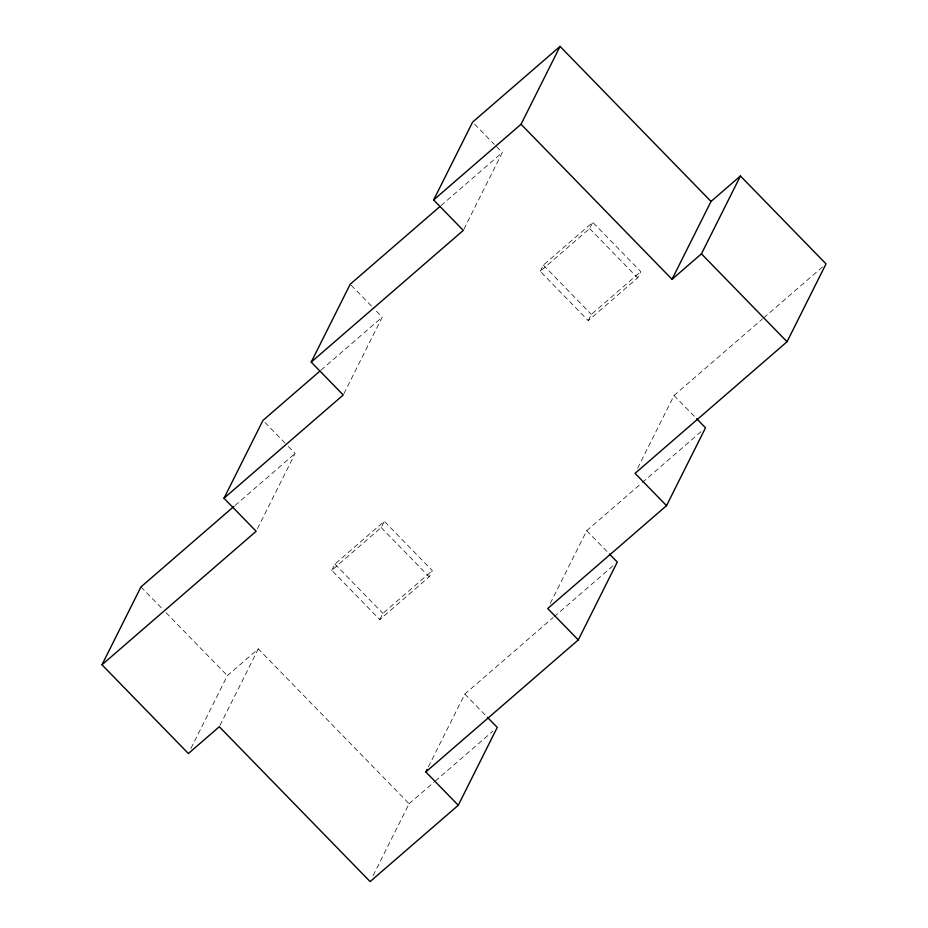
<?xml version="1.0" encoding="UTF-8"?>
<svg xmlns="http://www.w3.org/2000/svg" width="928" height="928" viewBox="0 0 928 928"><rect width="100%" height="100%" fill="white"/><g stroke="black" fill="none" stroke-linecap="round" stroke-linejoin="round"><path stroke-width="0.7" stroke-dasharray="4.64 3.48" d="M257.427 528.728L295.139 453.432L286.091 444.141M343.882 393.704L382.232 317.121L373.218 307.876M190.936 748.42L227.372 675.665L258.297 648.881L409.097 803.741L372.662 876.496M463.93 229.135L502.28 152.552L495.366 145.441M219.948 725.464L258.297 648.881M331.772 570.302L334.892 564.073L384.308 521.292L432.32 570.604L429.2 576.833L379.796 619.614L331.772 570.302L381.188 527.522L384.308 521.292M540.224 271.324L543.344 265.095L592.76 222.314L640.772 271.626L637.652 277.855L588.248 320.636L540.224 271.324L589.64 228.543L592.76 222.314M379.796 619.614L382.916 613.385L432.32 570.604M588.248 320.636L591.368 314.406L640.772 271.626M428.376 766.83L464.812 694.086L553.018 617.7M550.281 603.432L586.705 530.677L641.202 483.488M637.606 468.246L674.041 395.49L762.607 318.803M441.009 205.598L502.28 152.552M320.96 370.179L382.232 317.121M235.004 505.505L295.139 453.432M763.698 317.852L822.753 266.73M642.292 482.548L702.241 430.638M554.109 616.76L614.011 564.897M409.097 803.741L434.13 782.06M435.22 781.121L492.907 731.171M589.64 228.543L637.652 277.855M474.602 124.12L494.369 144.432M674.041 395.49L695.675 417.716M543.344 265.095L591.368 314.406M351.202 285.256L372.221 306.843M586.705 530.677L607.411 551.94M381.188 527.522L429.2 576.833M264.979 422.449L285.093 443.108M464.812 694.086L486.446 716.3M334.892 564.073L382.916 613.385M140.963 586.925L162.064 608.594M166.077 612.724L227.372 675.665"/><path stroke-width="1.39" d="M487.42 717.309L497.257 727.401L458.27 805.26L370.11 881.6L219.31 726.74L188.384 753.524L101.976 664.784L140.963 586.925L233.902 506.444M101.976 664.784L256.151 531.28L223.984 498.243L262.972 420.384L319.87 371.13M223.984 498.243L343.244 394.98L311.216 362.094L350.204 284.235L439.918 206.55M311.216 362.094L463.292 230.411L433.643 199.949L472.63 122.09L560.048 46.4L711.022 201.446L672.034 279.305L521.049 124.259L560.048 46.4M458.27 805.26L425.824 771.934L427.1 769.382M672.034 279.305L701.44 253.843L740.428 175.984L826.024 263.888L787.037 341.748L635.054 473.35L666.524 505.667L547.717 608.536L578.283 639.926L425.824 771.934M578.283 639.926L617.271 562.066L609.383 553.97M666.524 505.667L705.512 427.808L696.661 418.725M433.643 199.949L521.049 124.259M711.022 201.446L740.428 175.984M701.44 253.843L787.037 341.748"/></g></svg>
